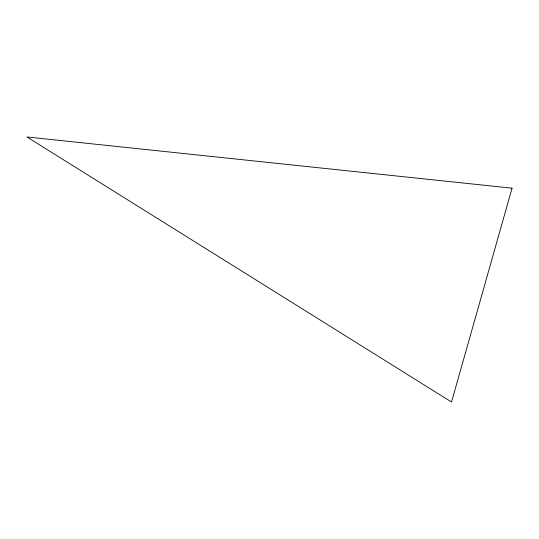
<?xml version="1.0" encoding="UTF-8"?>
<svg xmlns="http://www.w3.org/2000/svg" width="539" height="539" viewBox="0 0 539 539"><rect width="100%" height="100%" fill="white"/><g stroke="black" fill="none" stroke-linecap="round" stroke-linejoin="round"><path stroke-width="0.81" d="M512.05 188.178L451.541 402.027L26.95 136.973L512.05 188.178"/></g></svg>
